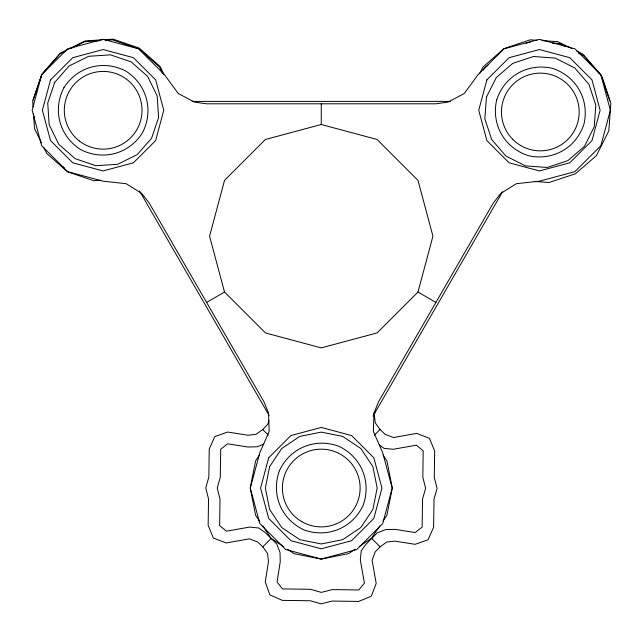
<?xml version="1.0" encoding="UTF-8"?>
<svg xmlns="http://www.w3.org/2000/svg" width="643" height="643" viewBox="0 0 643 643"><rect width="100%" height="100%" fill="white"/><g stroke="black" fill="none" stroke-linecap="round" stroke-linejoin="round"><path stroke-width="0.96" d="M321.259 124.509L265.414 139.475L224.536 180.353L209.57 236.198L224.536 292.043L265.414 332.921L321.259 347.887L377.103 332.921L417.982 292.043L432.948 236.198L417.982 180.353L377.103 139.475L321.259 124.509L321.259 103.796M374.805 411.906L374.347 414.815L375.263 422.829L380.037 429.484L385.133 434.387L393.484 437.513L416.664 433.406L429.436 438.309L434.668 450.952L434.298 477.436L437.087 488.423L433.993 499.33L433.607 527.276L428.029 539.774L415.129 544.324L394.786 541.117L386.773 542.025L380.117 546.799L375.215 551.903L372.088 560.254L376.195 583.426L371.284 596.206L358.641 601.43L332.166 601.068L321.178 603.857L310.272 600.763L282.317 600.377L269.827 594.799L265.27 581.891L268.485 561.548L267.568 553.535L262.794 546.88L257.698 541.985L249.347 538.858L226.167 542.965L213.396 538.054L208.163 525.411L208.533 498.928L205.744 487.941L208.838 477.034L209.224 449.087L214.802 436.589L227.702 432.04L248.045 435.247L256.059 434.338L262.714 429.564L267.617 424.46L269.007 420.755M33.163 100.051L42.165 73.832L60.514 53.047L85.423 40.863L102.221 39.818M479.911 73.238L482.981 67.025L503.823 48.739L530.073 39.826L536.993 40.284M483.407 70.063L484.3 68.295L488.045 65.056M373.012 416.142L502.553 191.767M259.467 455.075L255.617 460.838L250.207 488.029L255.617 515.22L259.467 520.983M379.756 525.926L371.509 538.271L359.156 546.526M383.059 520.983L386.909 515.22L392.318 488.029L386.909 460.838L383.059 455.075M379.33 444.996L384.088 448.364L393.211 449.288L416.391 445.173L423.198 450.799L422.829 477.275L425.618 488.262L422.531 499.169L422.138 527.115L415.185 532.549L394.947 529.358L385.76 529.583L377.248 532.838L365.722 544.508L361.229 550.858L360.313 559.981L364.42 583.161L358.802 589.961L332.327 589.599L321.331 592.388L310.424 589.293L282.478 588.908L277.053 581.947L280.244 561.709L280.018 552.522L276.755 544.01L265.093 532.484L258.743 527.999L249.621 527.083L226.44 531.19L219.633 525.572L220.002 499.089L217.213 488.101L220.3 477.194L220.686 449.248L227.646 443.815L247.885 447.014L257.071 446.789L263.879 444.176M262.794 546.88L271.169 538.424M374.451 435.118L380.037 429.484M355.04 549.275L348.458 553.679L321.259 559.088L294.068 553.679L287.485 549.275M206.596 302.403L224.536 292.043M66.125 50.845L59.912 53.908L41.626 74.757L32.713 101.007L33.106 106.939M70.561 48.659L84.772 41.65L99.593 40.678M525.966 43.338L531.608 41.474M105.524 40.292L112.437 39.834L138.695 48.747L159.536 67.025L162.607 73.246M100.806 180.281L93.886 180.731L67.636 171.826L46.794 153.54L43.724 147.327M104.198 39.697L113.088 39.143L139.314 48.145L160.099 66.494L164.013 74.5M192.136 101.409L450.221 101.401M541.936 40.605L557.738 41.642L571.948 48.651M552.345 42.993L559.257 43.499L565.454 46.617M534.237 181.422L549.05 182.508L575.372 173.803L596.366 155.686L608.817 130.915L610.85 103.266L602.145 76.943L600.851 75.448M576.393 50.837L582.606 53.908L600.892 74.749L609.797 101.007M578.716 53.289L584.029 55.957L599.557 73.945M417.982 292.043L435.922 302.403M283.37 546.526L271.016 538.271L262.77 525.926M62.91 166.617L64.324 167.863M262.714 429.564L268.356 435.142M371.662 538.424L380.117 546.799M139.547 191.043L269.087 415.418M41.538 142.883L34.529 128.672L33.557 113.851M34.208 116.857L34.392 119.823M373.985 413.095L373.342 431.429L382.689 452.656L392.198 488.125L382.689 523.595L356.728 549.556L321.259 559.056L285.789 549.556L259.828 523.595L250.32 488.125L259.828 452.656L269.176 431.429L268.533 413.095L263.935 401.714L149.256 203.084L141.693 193.414L126.149 183.689L103.089 181.173L67.619 171.665L41.65 145.704L32.15 110.234L41.65 74.765L67.619 48.804L103.089 39.303L138.55 48.804L164.52 74.765L178.232 93.484L194.427 102.084L206.58 103.796L435.938 103.796L448.099 102.084L464.294 93.484L477.998 74.765L503.967 48.804L539.437 39.303L574.898 48.804L600.867 74.765L610.368 110.234L600.867 145.704L574.898 171.665L539.437 181.173L516.369 183.689L500.825 193.414L493.261 203.084L378.582 401.714L373.985 413.095M486.446 97.101L484.846 118.851L491.702 139.563L505.953 156.072L525.435 165.878L547.193 167.469L567.906 160.621L584.415 146.371L594.212 126.88L595.812 105.13L588.964 84.418L574.705 67.909L555.222 58.103L533.465 56.512L512.76 63.36L496.243 77.61L486.446 97.101M496.685 99.93C491.027 124.332 504.417 147.954 528.265 155.638C552.675 161.297 576.297 147.898 583.973 124.051C589.631 99.649 576.241 76.019 552.393 68.343C527.983 62.684 504.361 76.083 496.685 99.93M269.618 466.633L265.358 488.029L269.618 509.425L281.73 527.557L299.871 539.678L321.267 543.938L342.655 539.678L360.795 527.557L372.908 509.425L377.168 488.029L372.908 466.633L360.795 448.501L342.655 436.38L321.267 432.128L299.871 436.38L281.73 448.501L269.618 466.633M279.424 470.7C270.816 494.226 281.208 519.319 303.938 529.864C327.464 538.472 352.549 528.088 363.102 505.358C371.71 481.832 361.318 456.739 338.588 446.194C315.062 437.586 289.977 447.978 279.424 470.7M50.524 79.893L42.39 110.234L50.524 140.584L72.739 162.8L103.089 170.925L133.431 162.8L155.646 140.584L163.78 110.234L155.646 79.893L133.431 57.677L103.089 49.543L72.739 57.677L50.524 79.893M268.702 457.776L260.568 488.125L268.702 518.467L290.909 540.683L321.259 548.817L351.608 540.683L373.824 518.467L381.95 488.125L373.824 457.776L351.608 435.56L321.259 427.434L290.909 435.56L268.702 457.776M486.872 79.893L478.738 110.234L486.872 140.584L509.087 162.8L539.437 170.925L569.778 162.8L591.994 140.584L600.128 110.234L591.994 79.893L569.778 57.677L539.437 49.543L509.087 57.677L486.872 79.893M54.751 82.336L47.735 102.984L49.165 124.75L58.81 144.313L75.215 158.7L95.871 165.709L117.637 164.286L137.2 154.633L151.579 138.237L158.588 117.581L157.165 95.815L147.52 76.252L131.116 61.873L110.459 54.856L88.694 56.287L69.131 65.932L54.751 82.336M63.946 87.641C52.34 109.849 59.373 136.075 80.52 149.498C102.727 161.112 128.954 154.079 142.384 132.924C153.99 110.725 146.958 84.49 125.803 71.068C103.603 59.461 77.369 66.486 63.946 87.641M301.832 521.682A38.861 38.861 0 0 0 360.12 488.029A38.861 38.861 0 0 0 301.832 454.376A38.861 38.861 0 0 0 301.832 521.682M79.507 141.114A38.861 38.861 0 0 0 141.693 115.354A38.861 38.861 0 0 0 88.292 74.387A38.861 38.861 0 0 0 79.507 141.114M512.64 139.25A38.861 38.861 0 0 0 577.784 122.339A38.861 38.861 0 0 0 530.563 74.379A38.861 38.861 0 0 0 512.64 139.25"/></g></svg>
